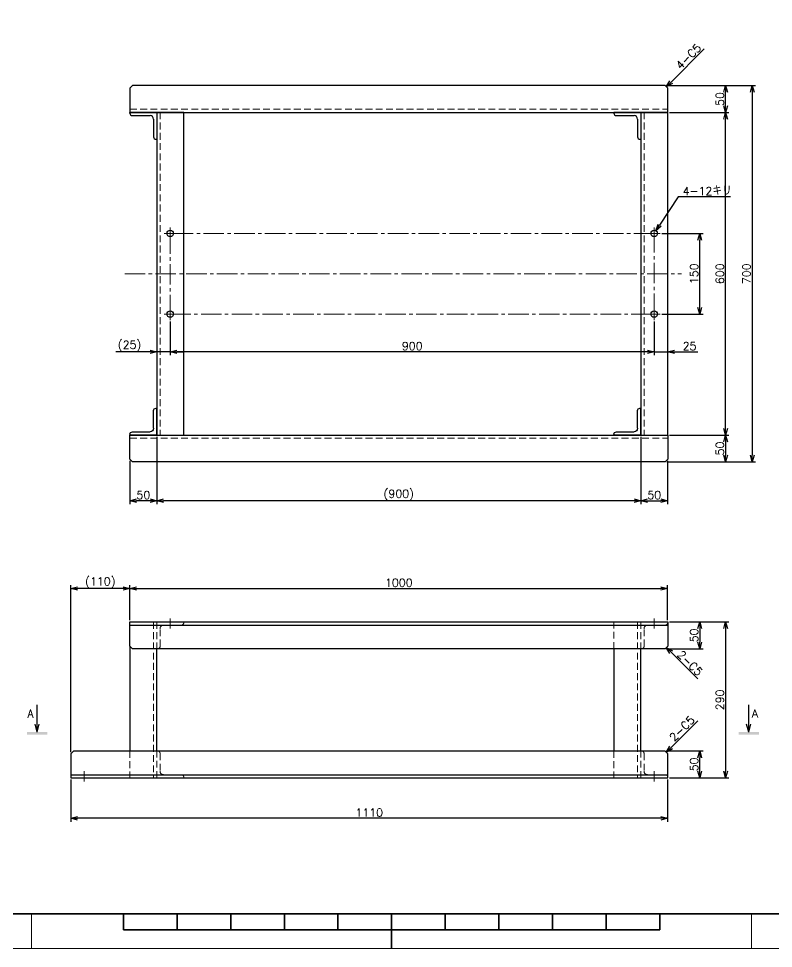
# Model space of a CAD drawing. Header units: millimetres. Extents: x 0 to 4141, y -24 to 2915.
# Drawn here: x 1442 to 2845, y 0 to 1729 of the extents above; entities that cross this region are included whole.
import ezdxf
from ezdxf.enums import TextEntityAlignment as Align

# ---------------------------------------------------------------- set-up
doc = ezdxf.new("R2010")
doc.units = ezdxf.units.MM
doc.header["$LTSCALE"] = 2
doc.header["$PDMODE"] = 99
doc.header["$PDSIZE"] = 1
doc.linetypes.add('CENTER2', pattern=[28.575, 19.05, -3.175, 3.175, -3.175])
doc.linetypes.add('HIDDEN', pattern=[9.525, 6.35, -3.175])
for name, color, linetype, lineweight in [('04_HIDDEN', 2, 'HIDDEN', 13), ('05_CENTER', 4, 'CENTER2', 13), ('08_DIM', 3, 'Continuous', 13), ('90_FRAME', 5, 'Continuous', 35)]:
    doc.layers.add(name, color=color, linetype=linetype, lineweight=lineweight)
doc.layers.add('91_BLANK', color=5, linetype='Continuous', lineweight=0, plot=False)
doc.styles.add('KSS_TXT', font='txt.shx', dxfattribs={"bigfont": 'extfont2.shx'})
doc.styles.get("Standard").update_dxf_attribs({"font": 'txt.shx', "bigfont": 'extfont2.shx'})
doc.dimstyles.new('KSS_DIM', dxfattribs={"dimscale": 5, "dimtxt": 3, "dimasz": 2.5, "dimexe": 1.25, "dimexo": 0.625, "dimtad": 1, "dimdsep": 46, "dimtxsty": 'KSS_TXT', "dimblk": 'OPEN30', "dimcen": 0, "dimazin": 2, "dimtfac": 0.75, "dimtmove": 0, "dimatfit": 3, "dimldrblk": 'OPEN30', "dimfxl": 1.25, "dimtolj": 1, "dimarcsym": 0})
doc.dimstyles.new('KSS_DIM$3', dxfattribs={"dimscale": 5, "dimtxt": 3, "dimasz": 2.5, "dimexe": 1.25, "dimexo": 0.625, "dimtad": 1, "dimtih": 1, "dimtoh": 1, "dimdsep": 46, "dimtxsty": 'KSS_TXT', "dimblk": 'OPEN30', "dimcen": 0, "dimazin": 2, "dimtfac": 0.75, "dimtofl": 0, "dimtmove": 0, "dimatfit": 3, "dimldrblk": 'OPEN30', "dimfxl": 1.25, "dimtolj": 1, "dimarcsym": 0})

# ---------------------------------------------------------------- blocks, each defined once
blk = doc.blocks.new('KK015066_54_5')
for p, q in [((1.5, 50), (0, 50)), ((0, 0), (0, 50)), ((6, 12.5), (6, 45.5)), ((0, 0), (50, 0)), ((45.5, 6), (12.5, 6)), ((50, 1.5), (50, 0))]:
    blk.add_line(p, q)
for centre, radius, start, end in [((1.5, 45.5), 4.5, 0, 90), ((12.5, 12.5), 6.5, 180, 270), ((45.5, 1.5), 4.5, 0, 90)]:
    blk.add_arc(centre, radius, start, end)
at = {"flags": 3}
blk.add_attdef('PARAM', (0, 0), '', height=1, dxfattribs=at)
blk = doc.blocks.new('_Open30')
at = {"color": 0, "linetype": 'ByBlock', "lineweight": -2}
for p, q in [((-1, 0.27), (0, 0)), ((0, 0), (-1, -0.27)), ((0, 0), (-1, 0))]:
    blk.add_line(p, q, dxfattribs=at)
blk = doc.blocks.new('*D142')
at = {"layer": '08_DIM', "color": 0, "lineweight": -2, "transparency": 16777216}
for p, q in [((2637.8, 1329.6), (2714.5, 1329.6)), ((2708.3, 1192.1), (2708.3, 1317.1)), ((2637.8, 1179.6), (2714.5, 1179.6))]:
    blk.add_line(p, q, dxfattribs=at)
at = {"layer": 'Defpoints', "color": 0, "transparency": 16777216}
for p in [(2634.7, 1329.6), (2708.3, 1329.6), (2634.7, 1179.6)]:
    blk.add_point(p, dxfattribs=at)
at = {"layer": '08_DIM', "color": 0, "lineweight": -2, "transparency": 16777216, "xscale": 12.5, "yscale": 12.5, "zscale": 12.5}
for p, rotation in [((2708.3, 1329.6), 90), ((2708.3, 1179.6), 270)]:
    blk.add_blockref('_Open30', p, dxfattribs=dict(at, rotation=rotation))
at = {"layer": '08_DIM', "color": 0, "transparency": 16777216, "insert": (2697.7, 1254.6), "char_height": 15, "attachment_point": 5, "rotation": 90, "style": 'KSS_TXT'}
blk.add_mtext('\\A1;150', dxfattribs=at)
blk = doc.blocks.new('*D143')
at = {"layer": '08_DIM', "color": 0, "lineweight": -2, "transparency": 16777216}
for p, q in [((2651.8, 954.6), (2762.6, 954.6)), ((2756.4, 942.1), (2756.4, 917.1)), ((2646.8, 904.6), (2762.6, 904.6))]:
    blk.add_line(p, q, dxfattribs=at)
at = {"layer": 'Defpoints', "color": 0, "transparency": 16777216}
for p in [(2648.6, 954.6), (2643.6, 904.6), (2756.4, 904.6)]:
    blk.add_point(p, dxfattribs=at)
at = {"layer": '08_DIM', "color": 0, "lineweight": -2, "transparency": 16777216, "xscale": 12.5, "yscale": 12.5, "zscale": 12.5}
for p, rotation in [((2756.4, 954.6), 90), ((2756.4, 904.6), 270)]:
    blk.add_blockref('_Open30', p, dxfattribs=dict(at, rotation=rotation))
at = {"layer": '08_DIM', "color": 0, "transparency": 16777216, "insert": (2745.8, 929.6), "char_height": 15, "attachment_point": 5, "rotation": 90, "style": 'KSS_TXT'}
blk.add_mtext('\\A1;50', dxfattribs=at)
blk = doc.blocks.new('*D144')
at = {"layer": '08_DIM', "color": 0, "lineweight": -2, "transparency": 16777216}
for p, q in [((2651.8, 1554.6), (2762.6, 1554.6)), ((2756.4, 967.1), (2756.4, 1542.1)), ((2651.8, 954.6), (2762.6, 954.6))]:
    blk.add_line(p, q, dxfattribs=at)
at = {"layer": 'Defpoints', "color": 0, "transparency": 16777216}
for p in [(2648.6, 1554.6), (2756.4, 1554.6), (2648.6, 954.6)]:
    blk.add_point(p, dxfattribs=at)
at = {"layer": '08_DIM', "color": 0, "lineweight": -2, "transparency": 16777216, "xscale": 12.5, "yscale": 12.5, "zscale": 12.5}
for p, rotation in [((2756.4, 1554.6), 90), ((2756.4, 954.6), 270)]:
    blk.add_blockref('_Open30', p, dxfattribs=dict(at, rotation=rotation))
at = {"layer": '08_DIM', "color": 0, "transparency": 16777216, "insert": (2745.8, 1254.6), "char_height": 15, "attachment_point": 5, "rotation": 90, "style": 'KSS_TXT'}
blk.add_mtext('\\A1;600', dxfattribs=at)
blk = doc.blocks.new('*D145')
at = {"layer": '08_DIM', "color": 0, "lineweight": -2, "transparency": 16777216}
for p, q in [((2646.8, 1604.6), (2762.6, 1604.6)), ((2756.4, 1567.1), (2756.4, 1592.1)), ((2651.8, 1554.6), (2762.6, 1554.6))]:
    blk.add_line(p, q, dxfattribs=at)
at = {"layer": 'Defpoints', "color": 0, "transparency": 16777216}
for p in [(2643.6, 1604.6), (2756.4, 1604.6), (2648.6, 1554.6)]:
    blk.add_point(p, dxfattribs=at)
at = {"layer": '08_DIM', "color": 0, "lineweight": -2, "transparency": 16777216, "xscale": 12.5, "yscale": 12.5, "zscale": 12.5}
for p, rotation in [((2756.4, 1604.6), 90), ((2756.4, 1554.6), 270)]:
    blk.add_blockref('_Open30', p, dxfattribs=dict(at, rotation=rotation))
at = {"layer": '08_DIM', "color": 0, "transparency": 16777216, "insert": (2745.8, 1579.6), "char_height": 15, "attachment_point": 5, "rotation": 90, "style": 'KSS_TXT'}
blk.add_mtext('\\A1;50', dxfattribs=at)
blk = doc.blocks.new('*D146')
at = {"layer": '08_DIM', "color": 0, "lineweight": -2, "transparency": 16777216}
for p, q in [((2646.8, 1604.6), (2812.1, 1604.6)), ((2805.9, 1592.1), (2805.9, 917.1)), ((2646.8, 904.6), (2812.1, 904.6))]:
    blk.add_line(p, q, dxfattribs=at)
at = {"layer": 'Defpoints', "color": 0, "transparency": 16777216}
for p in [(2643.6, 1604.6), (2643.6, 904.6), (2805.9, 904.6)]:
    blk.add_point(p, dxfattribs=at)
at = {"layer": '08_DIM', "color": 0, "lineweight": -2, "transparency": 16777216, "xscale": 12.5, "yscale": 12.5, "zscale": 12.5}
for p, rotation in [((2805.9, 1604.6), 90), ((2805.9, 904.6), 270)]:
    blk.add_blockref('_Open30', p, dxfattribs=dict(at, rotation=rotation))
at = {"layer": '08_DIM', "color": 0, "transparency": 16777216, "insert": (2795.2, 1254.6), "char_height": 15, "attachment_point": 5, "rotation": 90, "style": 'KSS_TXT'}
blk.add_mtext('\\A1;700', dxfattribs=at)
blk = doc.blocks.new('*D147')
at = {"layer": '08_DIM', "color": 0, "lineweight": -2, "transparency": 16777216}
for p, q in [((2623.6, 1165.5), (2623.6, 1103.2)), ((2648.6, 1165.5), (2648.6, 1103.2)), ((2611.1, 1109.4), (2598.6, 1109.4)), ((2623.6, 1109.4), (2648.6, 1109.4)), ((2661.1, 1109.4), (2704.9, 1109.4))]:
    blk.add_line(p, q, dxfattribs=at)
at = {"layer": 'Defpoints', "color": 0, "transparency": 16777216}
for p in [(2623.6, 1168.6), (2648.6, 1168.6), (2648.6, 1109.4)]:
    blk.add_point(p, dxfattribs=at)
at = {"layer": '08_DIM', "color": 0, "lineweight": -2, "transparency": 16777216, "xscale": 12.5, "yscale": 12.5, "zscale": 12.5}
blk.add_blockref('_Open30', (2623.6, 1109.4), dxfattribs=at)
at = {"layer": '08_DIM', "color": 0, "lineweight": -2, "transparency": 16777216, "xscale": 12.5, "yscale": 12.5, "zscale": 12.5, "rotation": 180}
blk.add_blockref('_Open30', (2648.6, 1109.4), dxfattribs=at)
at = {"layer": '08_DIM', "color": 0, "transparency": 16777216, "insert": (2689.3, 1120.1), "char_height": 15, "attachment_point": 5, "style": 'KSS_TXT'}
blk.add_mtext('\\A1;25', dxfattribs=at)
blk = doc.blocks.new('*D148')
at = {"layer": '08_DIM', "color": 0, "lineweight": -2, "transparency": 16777216}
for p, q in [((1723.6, 1165.5), (1723.6, 1103.2)), ((2623.6, 1165.5), (2623.6, 1103.2)), ((2611.1, 1109.4), (1736.1, 1109.4))]:
    blk.add_line(p, q, dxfattribs=at)
at = {"layer": 'Defpoints', "color": 0, "transparency": 16777216}
for p in [(1723.6, 1168.6), (2623.6, 1168.6), (1723.6, 1109.4)]:
    blk.add_point(p, dxfattribs=at)
at = {"layer": '08_DIM', "color": 0, "lineweight": -2, "transparency": 16777216, "xscale": 12.5, "yscale": 12.5, "zscale": 12.5, "rotation": 180}
blk.add_blockref('_Open30', (1723.6, 1109.4), dxfattribs=at)
at = {"layer": '08_DIM', "color": 0, "lineweight": -2, "transparency": 16777216, "xscale": 12.5, "yscale": 12.5, "zscale": 12.5}
blk.add_blockref('_Open30', (2623.6, 1109.4), dxfattribs=at)
at = {"layer": '08_DIM', "color": 0, "transparency": 16777216, "insert": (2173.6, 1120.1), "char_height": 15, "attachment_point": 5, "style": 'KSS_TXT'}
blk.add_mtext('\\A1;900', dxfattribs=at)
blk = doc.blocks.new('*D149')
at = {"layer": '08_DIM', "color": 0, "lineweight": -2, "transparency": 16777216}
for p, q in [((1698.6, 1165.5), (1698.6, 1103.2)), ((1723.6, 1165.5), (1723.6, 1103.2)), ((1686.1, 1109.4), (1622.4, 1109.4)), ((1723.6, 1109.4), (1698.6, 1109.4)), ((1736.1, 1109.4), (1748.6, 1109.4))]:
    blk.add_line(p, q, dxfattribs=at)
at = {"layer": 'Defpoints', "color": 0, "transparency": 16777216}
for p in [(1698.6, 1168.6), (1723.6, 1168.6), (1698.6, 1109.4)]:
    blk.add_point(p, dxfattribs=at)
at = {"layer": '08_DIM', "color": 0, "lineweight": -2, "transparency": 16777216, "xscale": 12.5, "yscale": 12.5, "zscale": 12.5}
blk.add_blockref('_Open30', (1698.6, 1109.4), dxfattribs=at)
at = {"layer": '08_DIM', "color": 0, "lineweight": -2, "transparency": 16777216, "xscale": 12.5, "yscale": 12.5, "zscale": 12.5, "rotation": 180}
blk.add_blockref('_Open30', (1723.6, 1109.4), dxfattribs=at)
at = {"layer": '08_DIM', "color": 0, "transparency": 16777216, "insert": (1648, 1120.1), "char_height": 15, "attachment_point": 5, "style": 'KSS_TXT'}
blk.add_mtext('\\A1;(25)', dxfattribs=at)
blk = doc.blocks.new('*D150')
at = {"layer": '08_DIM', "color": 0, "lineweight": -2, "transparency": 16777216}
for p, q in [((2598.6, 951.5), (2598.6, 826.1)), ((2648.6, 906.5), (2648.6, 826.1)), ((2611.1, 832.4), (2636.1, 832.4))]:
    blk.add_line(p, q, dxfattribs=at)
at = {"layer": 'Defpoints', "color": 0, "transparency": 16777216}
for p in [(2598.6, 954.6), (2648.6, 909.6), (2648.6, 832.4)]:
    blk.add_point(p, dxfattribs=at)
at = {"layer": '08_DIM', "color": 0, "lineweight": -2, "transparency": 16777216, "xscale": 12.5, "yscale": 12.5, "zscale": 12.5, "rotation": 180}
blk.add_blockref('_Open30', (2598.6, 832.4), dxfattribs=at)
at = {"layer": '08_DIM', "color": 0, "lineweight": -2, "transparency": 16777216, "xscale": 12.5, "yscale": 12.5, "zscale": 12.5}
blk.add_blockref('_Open30', (2648.6, 832.4), dxfattribs=at)
at = {"layer": '08_DIM', "color": 0, "transparency": 16777216, "insert": (2623.6, 843), "char_height": 15, "attachment_point": 5, "style": 'KSS_TXT'}
blk.add_mtext('\\A1;50', dxfattribs=at)
blk = doc.blocks.new('*D151')
at = {"layer": '08_DIM', "color": 0, "lineweight": -2, "transparency": 16777216}
for p, q in [((1698.6, 951.5), (1698.6, 826.1)), ((2598.6, 951.5), (2598.6, 826.1)), ((2586.1, 832.4), (1711.1, 832.4))]:
    blk.add_line(p, q, dxfattribs=at)
at = {"layer": 'Defpoints', "color": 0, "transparency": 16777216}
for p in [(1698.6, 954.6), (2598.6, 954.6), (1698.6, 832.4)]:
    blk.add_point(p, dxfattribs=at)
at = {"layer": '08_DIM', "color": 0, "lineweight": -2, "transparency": 16777216, "xscale": 12.5, "yscale": 12.5, "zscale": 12.5, "rotation": 180}
blk.add_blockref('_Open30', (1698.6, 832.4), dxfattribs=at)
at = {"layer": '08_DIM', "color": 0, "lineweight": -2, "transparency": 16777216, "xscale": 12.5, "yscale": 12.5, "zscale": 12.5}
blk.add_blockref('_Open30', (2598.6, 832.4), dxfattribs=at)
at = {"layer": '08_DIM', "color": 0, "transparency": 16777216, "insert": (2148.6, 843), "char_height": 15, "attachment_point": 5, "style": 'KSS_TXT'}
blk.add_mtext('\\A1;(900)', dxfattribs=at)
blk = doc.blocks.new('*D152')
at = {"layer": '08_DIM', "color": 0, "lineweight": -2, "transparency": 16777216}
for p, q in [((1698.6, 951.5), (1698.6, 826.1)), ((1648.6, 906.5), (1648.6, 826.1)), ((1686.1, 832.4), (1661.1, 832.4))]:
    blk.add_line(p, q, dxfattribs=at)
at = {"layer": 'Defpoints', "color": 0, "transparency": 16777216}
for p in [(1698.6, 954.6), (1648.6, 909.6), (1648.6, 832.4)]:
    blk.add_point(p, dxfattribs=at)
at = {"layer": '08_DIM', "color": 0, "lineweight": -2, "transparency": 16777216, "xscale": 12.5, "yscale": 12.5, "zscale": 12.5, "rotation": 180}
blk.add_blockref('_Open30', (1648.6, 832.4), dxfattribs=at)
at = {"layer": '08_DIM', "color": 0, "lineweight": -2, "transparency": 16777216, "xscale": 12.5, "yscale": 12.5, "zscale": 12.5}
blk.add_blockref('_Open30', (1698.6, 832.4), dxfattribs=at)
at = {"layer": '08_DIM', "color": 0, "transparency": 16777216, "insert": (1673.6, 843), "char_height": 15, "attachment_point": 5, "style": 'KSS_TXT'}
blk.add_mtext('\\A1;50', dxfattribs=at)
blk = doc.blocks.new('*D153')
at = {"layer": '08_DIM', "color": 0, "lineweight": -2, "transparency": 16777216}
for p, q in [((1648.6, 610.2), (1648.6, 675.6)), ((2648.6, 610.2), (2648.6, 675.6)), ((1661.1, 669.3), (2636.1, 669.3))]:
    blk.add_line(p, q, dxfattribs=at)
at = {"layer": 'Defpoints', "color": 0, "transparency": 16777216}
for p in [(2648.6, 669.3), (1648.6, 607.1), (2648.6, 607.1)]:
    blk.add_point(p, dxfattribs=at)
at = {"layer": '08_DIM', "color": 0, "lineweight": -2, "transparency": 16777216, "xscale": 12.5, "yscale": 12.5, "zscale": 12.5, "rotation": 180}
blk.add_blockref('_Open30', (1648.6, 669.3), dxfattribs=at)
at = {"layer": '08_DIM', "color": 0, "lineweight": -2, "transparency": 16777216, "xscale": 12.5, "yscale": 12.5, "zscale": 12.5}
blk.add_blockref('_Open30', (2648.6, 669.3), dxfattribs=at)
at = {"layer": '08_DIM', "color": 0, "transparency": 16777216, "insert": (2148.6, 680), "char_height": 15, "attachment_point": 5, "style": 'KSS_TXT'}
blk.add_mtext('\\A1;1000', dxfattribs=at)
blk = doc.blocks.new('*D154')
at = {"layer": '08_DIM', "color": 0, "lineweight": -2, "transparency": 16777216}
for p, q in [((1538.6, 313.9), (1538.6, 235.6)), ((2648.6, 313.9), (2648.6, 235.6)), ((2636.1, 241.9), (1551.1, 241.9))]:
    blk.add_line(p, q, dxfattribs=at)
at = {"layer": 'Defpoints', "color": 0, "transparency": 16777216}
for p in [(1538.6, 317.1), (2648.6, 317.1), (1538.6, 241.9)]:
    blk.add_point(p, dxfattribs=at)
at = {"layer": '08_DIM', "color": 0, "lineweight": -2, "transparency": 16777216, "xscale": 12.5, "yscale": 12.5, "zscale": 12.5, "rotation": 180}
blk.add_blockref('_Open30', (1538.6, 241.9), dxfattribs=at)
at = {"layer": '08_DIM', "color": 0, "lineweight": -2, "transparency": 16777216, "xscale": 12.5, "yscale": 12.5, "zscale": 12.5}
blk.add_blockref('_Open30', (2648.6, 241.9), dxfattribs=at)
at = {"layer": '08_DIM', "color": 0, "transparency": 16777216, "insert": (2093.6, 252.5), "char_height": 15, "attachment_point": 5, "style": 'KSS_TXT'}
blk.add_mtext('\\A1;1110', dxfattribs=at)
blk = doc.blocks.new('*D155')
at = {"layer": '08_DIM', "color": 0, "lineweight": -2, "transparency": 16777216}
for p, q in [((2646.8, 367.1), (2714.5, 367.1)), ((2708.3, 329.6), (2708.3, 354.6)), ((2651.8, 317.1), (2714.5, 317.1))]:
    blk.add_line(p, q, dxfattribs=at)
at = {"layer": 'Defpoints', "color": 0, "transparency": 16777216}
for p in [(2643.6, 367.1), (2708.3, 367.1), (2648.6, 317.1)]:
    blk.add_point(p, dxfattribs=at)
at = {"layer": '08_DIM', "color": 0, "lineweight": -2, "transparency": 16777216, "xscale": 12.5, "yscale": 12.5, "zscale": 12.5}
for p, rotation in [((2708.3, 367.1), 90), ((2708.3, 317.1), 270)]:
    blk.add_blockref('_Open30', p, dxfattribs=dict(at, rotation=rotation))
at = {"layer": '08_DIM', "color": 0, "transparency": 16777216, "insert": (2697.7, 342.1), "char_height": 15, "attachment_point": 5, "rotation": 90, "style": 'KSS_TXT'}
blk.add_mtext('\\A1;50', dxfattribs=at)
blk = doc.blocks.new('*D156')
at = {"layer": '08_DIM', "color": 0, "lineweight": -2, "transparency": 16777216}
for p, q in [((2651.8, 607.1), (2714.5, 607.1)), ((2708.3, 594.6), (2708.3, 569.6)), ((2646.8, 557.1), (2714.5, 557.1))]:
    blk.add_line(p, q, dxfattribs=at)
at = {"layer": 'Defpoints', "color": 0, "transparency": 16777216}
for p in [(2648.6, 607.1), (2643.6, 557.1), (2708.3, 557.1)]:
    blk.add_point(p, dxfattribs=at)
at = {"layer": '08_DIM', "color": 0, "lineweight": -2, "transparency": 16777216, "xscale": 12.5, "yscale": 12.5, "zscale": 12.5}
for p, rotation in [((2708.3, 607.1), 90), ((2708.3, 557.1), 270)]:
    blk.add_blockref('_Open30', p, dxfattribs=dict(at, rotation=rotation))
at = {"layer": '08_DIM', "color": 0, "transparency": 16777216, "insert": (2697.7, 582.1), "char_height": 15, "attachment_point": 5, "rotation": 90, "style": 'KSS_TXT'}
blk.add_mtext('\\A1;50', dxfattribs=at)
blk = doc.blocks.new('*D157')
at = {"layer": '08_DIM', "color": 0, "lineweight": -2, "transparency": 16777216}
for p, q in [((2651.8, 607.1), (2762.6, 607.1)), ((2756.4, 594.6), (2756.4, 329.6)), ((2651.8, 317.1), (2762.6, 317.1))]:
    blk.add_line(p, q, dxfattribs=at)
at = {"layer": 'Defpoints', "color": 0, "transparency": 16777216}
for p in [(2648.6, 607.1), (2648.6, 317.1), (2756.4, 317.1)]:
    blk.add_point(p, dxfattribs=at)
at = {"layer": '08_DIM', "color": 0, "lineweight": -2, "transparency": 16777216, "xscale": 12.5, "yscale": 12.5, "zscale": 12.5}
for p, rotation in [((2756.4, 607.1), 90), ((2756.4, 317.1), 270)]:
    blk.add_blockref('_Open30', p, dxfattribs=dict(at, rotation=rotation))
at = {"layer": '08_DIM', "color": 0, "transparency": 16777216, "insert": (2745.8, 462.1), "char_height": 15, "attachment_point": 5, "rotation": 90, "style": 'KSS_TXT'}
blk.add_mtext('\\A1;290', dxfattribs=at)
blk = doc.blocks.new('*D158')
at = {"layer": '08_DIM', "color": 0, "lineweight": -2, "transparency": 16777216}
for p, q in [((1538.6, 365.2), (1538.6, 675.6)), ((1648.6, 610.2), (1648.6, 675.6)), ((1636.1, 669.3), (1551.1, 669.3))]:
    blk.add_line(p, q, dxfattribs=at)
at = {"layer": 'Defpoints', "color": 0, "transparency": 16777216}
for p in [(1538.6, 669.3), (1648.6, 607.1), (1538.6, 362.1)]:
    blk.add_point(p, dxfattribs=at)
at = {"layer": '08_DIM', "color": 0, "lineweight": -2, "transparency": 16777216, "xscale": 12.5, "yscale": 12.5, "zscale": 12.5, "rotation": 180}
blk.add_blockref('_Open30', (1538.6, 669.3), dxfattribs=at)
at = {"layer": '08_DIM', "color": 0, "lineweight": -2, "transparency": 16777216, "xscale": 12.5, "yscale": 12.5, "zscale": 12.5}
blk.add_blockref('_Open30', (1648.6, 669.3), dxfattribs=at)
at = {"layer": '08_DIM', "color": 0, "transparency": 16777216, "insert": (1593.6, 680), "char_height": 15, "attachment_point": 5, "style": 'KSS_TXT'}
blk.add_mtext('\\A1;(110)', dxfattribs=at)
blk = doc.blocks.new('*D166')
at = {"layer": '08_DIM', "color": 0, "lineweight": -2, "transparency": 16777216}
for p, q in [((2668, 1397.8), (2633.7, 1345.1)), ((2765.6, 1397.8), (2668, 1397.8))]:
    blk.add_line(p, q, dxfattribs=at)
at = {"layer": 'Defpoints', "color": 0, "transparency": 16777216}
for p in [(2626.9, 1334.7), (2620.4, 1324.6)]:
    blk.add_point(p, dxfattribs=at)
at = {"layer": '08_DIM', "color": 0, "lineweight": -2, "transparency": 16777216, "xscale": 12.5, "yscale": 12.5, "zscale": 12.5, "rotation": 236.962825778619}
blk.add_blockref('_Open30', (2626.9, 1334.7), dxfattribs=at)
at = {"layer": '08_DIM', "color": 0, "transparency": 16777216, "insert": (2722.1, 1408.4), "char_height": 15, "attachment_point": 5, "style": 'KSS_TXT'}
blk.add_mtext('\\A1;4-12キリ', dxfattribs=at)
blk = doc.blocks.new('*D169')
at = {"layer": '08_DIM', "color": 0, "lineweight": -2, "transparency": 16777216}
blk.add_line((2655, 1611), (2716.7, 1672.7), dxfattribs=at)
at = {"layer": 'Defpoints', "color": 0, "transparency": 16777216}
for p in [(2744, 1699.9), (2744, 1699.9), (2646.1, 1602.1)]:
    blk.add_point(p, dxfattribs=at)
at = {"layer": '08_DIM', "color": 0, "lineweight": -2, "transparency": 16777216, "xscale": 12.5, "yscale": 12.5, "zscale": 12.5, "rotation": 225}
blk.add_blockref('_Open30', (2646.1, 1602.1), dxfattribs=at)
at = {"layer": '08_DIM', "color": 0, "transparency": 16777216, "insert": (2687.5, 1658.6), "char_height": 15, "attachment_point": 5, "rotation": 45, "style": 'KSS_TXT'}
blk.add_mtext('\\A1;4-C5', dxfattribs=at)
blk = doc.blocks.new('seca03')
for q in [(0, 10.64), (-0.8, 3.5), (0.8, 3.5)]:
    blk.add_line((0, 0.5), q)
blk.add_solid([(-3.76, -0.5), (3.76, -0.5), (-3.76, 0.5), (3.76, 0.5)])
blk.add_attdef('A', text='', height=3).set_placement((-2.5, 7.37), align=Align.MIDDLE)
blk = doc.blocks.new('*D171')
at = {"layer": '08_DIM', "color": 0, "lineweight": -2, "transparency": 16777216}
blk.add_line((2655, 373.4), (2704.5, 422.9), dxfattribs=at)
at = {"layer": 'Defpoints', "color": 0, "transparency": 16777216}
for p in [(2719.5, 438), (2719.5, 438), (2646.1, 364.6)]:
    blk.add_point(p, dxfattribs=at)
at = {"layer": '08_DIM', "color": 0, "lineweight": -2, "transparency": 16777216, "xscale": 12.5, "yscale": 12.5, "zscale": 12.5, "rotation": 225}
blk.add_blockref('_Open30', (2646.1, 364.6), dxfattribs=at)
at = {"layer": '08_DIM', "color": 0, "transparency": 16777216, "insert": (2675.3, 408.8), "char_height": 15, "attachment_point": 5, "rotation": 45, "style": 'KSS_TXT'}
blk.add_mtext('\\A1;2-C5', dxfattribs=at)
blk = doc.blocks.new('*D172')
at = {"layer": '08_DIM', "color": 0, "lineweight": -2, "transparency": 16777216}
blk.add_line((2655, 550.7), (2704.4, 501.3), dxfattribs=at)
at = {"layer": 'Defpoints', "color": 0, "transparency": 16777216}
for p in [(2646.1, 559.6), (2712.5, 493.2), (2712.5, 493.2)]:
    blk.add_point(p, dxfattribs=at)
at = {"layer": '08_DIM', "color": 0, "lineweight": -2, "transparency": 16777216, "xscale": 12.5, "yscale": 12.5, "zscale": 12.5, "rotation": 135}
blk.add_blockref('_Open30', (2646.1, 559.6), dxfattribs=at)
at = {"layer": '08_DIM', "color": 0, "transparency": 16777216, "insert": (2690.2, 530.5), "char_height": 15, "attachment_point": 5, "rotation": 315, "style": 'KSS_TXT'}
blk.add_mtext('\\A1;2-C5', dxfattribs=at)

msp = doc.modelspace()

# ---------------------------------------------------------------- linework, layer by layer
at = {"color": 0}
for p, q in [((1648.649, 601.069), (2648.649, 601.069)), ((1648.649, 562.069), (1648.649, 367.069)), ((1698.649, 367.069), (1698.649, 557.069)), ((2548.649, 557.069), (2548.649, 367.069)), ((2598.649, 367.069), (2598.649, 557.069)), ((1538.649, 323.069), (2648.649, 323.069))]:
    msp.add_line(p, q, dxfattribs=at)
msp.add_line((1648.649, 317.069), (1698.649, 317.069))
for points in [[(1648.649, 1554.636), (2648.649, 1554.636), (2648.649, 1599.636), (2643.649, 1604.636), (1653.649, 1604.636), (1648.649, 1599.636)], [(1748.649, 1554.636), (1698.649, 1554.636), (1698.649, 954.636), (1748.649, 954.636)], [(2648.649, 1554.636), (2598.649, 1554.636), (2598.649, 954.636), (2648.649, 954.636)], [(1648.649, 954.636), (2648.649, 954.636), (2648.649, 909.636), (2643.649, 904.636), (1653.649, 904.636), (1648.649, 909.636)], [(1648.649, 607.069), (2648.649, 607.069), (2648.649, 562.069), (2643.649, 557.069), (1653.649, 557.069), (1648.649, 562.069)], [(1538.649, 317.069), (2648.649, 317.069), (2648.649, 362.069), (2643.649, 367.069), (1543.649, 367.069), (1538.649, 362.069)]]:
    msp.add_lwpolyline(points, close=True, dxfattribs=at)
for centre in [(1723.649, 1329.636), (2623.649, 1329.636), (1723.649, 1179.636), (2623.649, 1179.636)]:
    msp.add_circle(centre, 6, dxfattribs=at)
at = {"layer": '04_HIDDEN'}
for p, q in [((1648.649, 1560.636), (2648.649, 1560.636)), ((1704.649, 1554.636), (1704.649, 954.636)), ((2604.649, 1554.636), (2604.649, 954.636)), ((1648.649, 948.636), (2648.649, 948.636)), ((1692.649, 607.069), (1692.649, 317.069)), ((2548.649, 557.069), (2548.649, 607.069)), ((2592.649, 607.069), (2592.649, 317.069)), ((1648.649, 367.069), (1648.649, 317.069)), ((2548.649, 367.069), (2548.649, 317.069))]:
    msp.add_line(p, q, dxfattribs=at)
at = {"layer": '05_CENTER'}
for p, q in [((1723.649, 1318.588), (1723.649, 1340.683)), ((2623.649, 1318.588), (2623.649, 1340.683)), ((1734.697, 1329.636), (1712.602, 1329.636)), ((2634.697, 1329.636), (2612.602, 1329.636)), ((1638.99, 1254.636), (2674.079, 1254.636)), ((1734.697, 1179.636), (1712.602, 1179.636)), ((1723.649, 1168.588), (1723.649, 1190.683)), ((2634.697, 1179.636), (2612.602, 1179.636)), ((2623.649, 1168.588), (2623.649, 1190.683)), ((1723.649, 594.664), (1723.649, 613.498)), ((2623.649, 594.664), (2623.649, 613.498)), ((1563.649, 310.664), (1563.649, 329.498)), ((2623.649, 310.664), (2623.649, 329.498))]:
    msp.add_line(p, q, dxfattribs=at)
msp.add_lwpolyline([(1723.649, 1179.636), (2623.649, 1179.636), (2623.649, 1329.636), (1723.649, 1329.636)], close=True, dxfattribs=at)
at = {"layer": '90_FRAME', "color": 4, "lineweight": 13}
for p, q in [((1465.878, 0), (1465.878, 64.52)), ((2804.546, 0), (2804.546, 64.52))]:
    msp.add_line(p, q, dxfattribs=at)
at = {"layer": '90_FRAME'}
for p, q in [((1636.676, 34.608), (1636.676, 64.52)), ((1736.384, 34.608), (1736.384, 64.52)), ((1836.091, 34.608), (1836.091, 64.52)), ((1935.798, 34.608), (1935.798, 64.52)), ((2035.505, 34.608), (2035.505, 64.52)), ((2135.212, 0), (2135.212, 64.52)), ((2234.919, 34.608), (2234.919, 64.52)), ((2334.626, 34.608), (2334.626, 64.52)), ((2434.334, 34.608), (2434.334, 64.52)), ((2534.041, 34.608), (2534.041, 64.52)), ((2633.748, 34.608), (2633.748, 64.52)), ((1636.676, 34.608), (2633.748, 34.608))]:
    msp.add_line(p, q, dxfattribs=at)
msp.add_lwpolyline([(194.23, 64.52), (4076.195, 64.52), (4076.195, 2839.789), (194.23, 2839.789)], close=True, dxfattribs=at)
at = {"layer": '91_BLANK'}
msp.add_lwpolyline([(0, 0), (4141.004, 0), (4141.004, 2914.599), (0, 2914.599)], close=True, dxfattribs=at)

# ---------------------------------------------------------------- block references
at = {"color": 0, "rotation": 180}
for p in [(1698.649, 1554.636), (2598.649, 1554.636)]:
    msp.add_blockref('KK015066_54_5', p, dxfattribs=at)
at = {"color": 0, "xscale": -1}
for p in [(1698.649, 954.636), (2598.649, 954.636)]:
    msp.add_blockref('KK015066_54_5', p, dxfattribs=at)
at = {"xscale": 5, "yscale": 5, "zscale": 5}
msp.add_blockref('seca03', (1476.111, 399.715), dxfattribs=at).add_auto_attribs({'A': 'A'})
ref = msp.add_blockref('seca03', (2799.422, 399.715), dxfattribs=dict(xscale=5, yscale=5, zscale=5))
ref.add_attrib('A', 'A', dxfattribs={"height": 15}).set_placement((2810.929, 436.589), align=Align.MIDDLE)
at = {"layer": '04_HIDDEN', "rotation": 270}
for p in [(1698.649, 607.069), (2598.649, 607.069)]:
    msp.add_blockref('KK015066_54_5', p, dxfattribs=at)
at = {"layer": '04_HIDDEN', "xscale": -1, "rotation": 270}
for p in [(1698.649, 317.069), (2598.649, 317.069)]:
    msp.add_blockref('KK015066_54_5', p, dxfattribs=at)

# ---------------------------------------------------------------- dimensions: what is measured, and where the dimension line sits
at = {"layer": '08_DIM'}
for p1, p2, text, picture, middle in [((2646.149, 1602.136), (2743.959, 1699.946), '4-C5', '*D169', (2687.541, 1658.554)), ((2646.149, 364.569), (2719.536, 437.956), '2-C5', '*D171', (2675.33, 408.775))]:
    dim = msp.add_aligned_dim(p1=p1, p2=p2, distance=0, text=text, dimstyle='KSS_DIM', override={"dimse1": 1, "dimse2": 1, "dimsd2": 1}, dxfattribs=at)
    dim.commit()
    dim.dimension.update_dxf_attribs({"geometry": picture, "text_midpoint": middle})
for base, p1, p2, picture, middle in [((2756.379, 1604.636), (2648.649, 1554.636), (2643.649, 1604.636), '*D145', (2745.754, 1579.636)), ((2805.87, 904.636), (2643.649, 1604.636), (2643.649, 904.636), '*D146', (2795.245, 1254.636)), ((2756.379, 1554.636), (2648.649, 954.636), (2648.649, 1554.636), '*D144', (2745.754, 1254.636)), ((2708.284, 1329.636), (2634.697, 1179.636), (2634.697, 1329.636), '*D142', (2697.659, 1254.636)), ((2756.379, 904.636), (2648.649, 954.636), (2643.649, 904.636), '*D143', (2745.754, 929.636)), ((2708.284, 557.069), (2648.649, 607.069), (2643.649, 557.069), '*D156', (2697.659, 582.069)), ((2756.379, 317.069), (2648.649, 607.069), (2648.649, 317.069), '*D157', (2745.754, 462.069)), ((2708.284, 367.069), (2648.649, 317.069), (2643.649, 367.069), '*D155', (2697.659, 342.069))]:
    dim = msp.add_linear_dim(base=base, p1=p1, p2=p2, angle=90, dimstyle='KSS_DIM', dxfattribs=at)
    dim.commit()
    dim.dimension.update_dxf_attribs({"geometry": picture, "text_midpoint": middle})
dim = msp.add_diameter_dim_2p(p1=(2620.378, 1324.606), p2=(2626.92, 1334.666), text='4-<>キリ', dimstyle='KSS_DIM$3', override={"dimpost": '<>', "dimtix": 1}, dxfattribs=at)
dim.commit()
dim.dimension.update_dxf_attribs({"geometry": '*D166', "text_midpoint": (2722.079, 1397.762), "dimtype": 163})
for base, p1, p2, picture, middle in [((1698.649, 1109.441), (1723.649, 1168.588), (1698.649, 1168.588), '*D149', (1648.024, 1120.066)), ((1698.649, 832.395), (2598.649, 954.636), (1698.649, 954.636), '*D151', (2148.649, 843.02)), ((1538.649, 669.345), (1648.649, 607.069), (1538.649, 362.069), '*D158', (1593.649, 679.97))]:
    dim = msp.add_linear_dim(base=base, p1=p1, p2=p2, text='(<>)', dimstyle='KSS_DIM', dxfattribs=at)
    dim.commit()
    dim.dimension.update_dxf_attribs({"geometry": picture, "text_midpoint": middle})
for base, p1, p2, picture, middle in [((1723.649, 1109.441), (2623.649, 1168.588), (1723.649, 1168.588), '*D148', (2173.649, 1120.066)), ((2648.649, 1109.441), (2623.649, 1168.588), (2648.649, 1168.588), '*D147', (2689.274, 1120.066)), ((1648.649, 832.395), (1698.649, 954.636), (1648.649, 909.636), '*D152', (1673.649, 843.02)), ((2648.649, 832.395), (2598.649, 954.636), (2648.649, 909.636), '*D150', (2623.649, 843.02)), ((2648.649, 669.345), (1648.649, 607.069), (2648.649, 607.069), '*D153', (2148.649, 679.97)), ((1538.649, 241.89), (2648.649, 317.069), (1538.649, 317.069), '*D154', (2093.649, 252.515))]:
    dim = msp.add_linear_dim(base=base, p1=p1, p2=p2, dimstyle='KSS_DIM', dxfattribs=at)
    dim.commit()
    dim.dimension.update_dxf_attribs({"geometry": picture, "text_midpoint": middle})
dim = msp.add_linear_dim(base=(2712.485, 493.233), p1=(2646.149, 559.569), p2=(2712.485, 493.233), angle=315, text='2-C5', dimstyle='KSS_DIM', override={"dimse1": 1, "dimse2": 1, "dimsd2": 1}, dxfattribs=at)
dim.commit()
dim.dimension.update_dxf_attribs({"geometry": '*D172', "text_midpoint": (2682.725, 522.992), "dimtype": 161})

doc.saveas('drawing.dxf')
